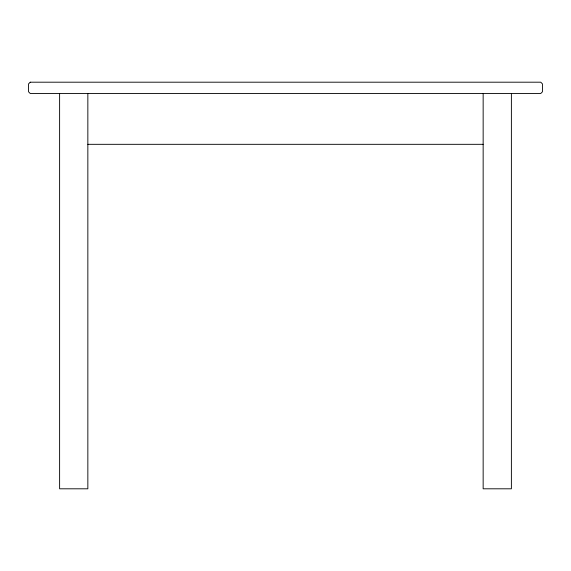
<?xml version="1.0" encoding="UTF-8"?>
<svg xmlns="http://www.w3.org/2000/svg" width="571" height="571" viewBox="0 0 571 571"><rect width="100%" height="100%" fill="white"/><g stroke="black" fill="none" stroke-linecap="round" stroke-linejoin="round"><path stroke-width="0.86" d="M87.848 144.32L483.152 144.32M511.388 93.494L511.388 488.805L483.152 488.805L483.152 93.494M87.848 93.494L87.848 488.805L59.612 488.805L59.612 93.494M30.242 82.195L28.55 83.894L28.55 91.803L30.242 93.494L540.758 93.494L542.45 91.803L542.45 83.894L540.758 82.195L30.242 82.195"/></g></svg>
